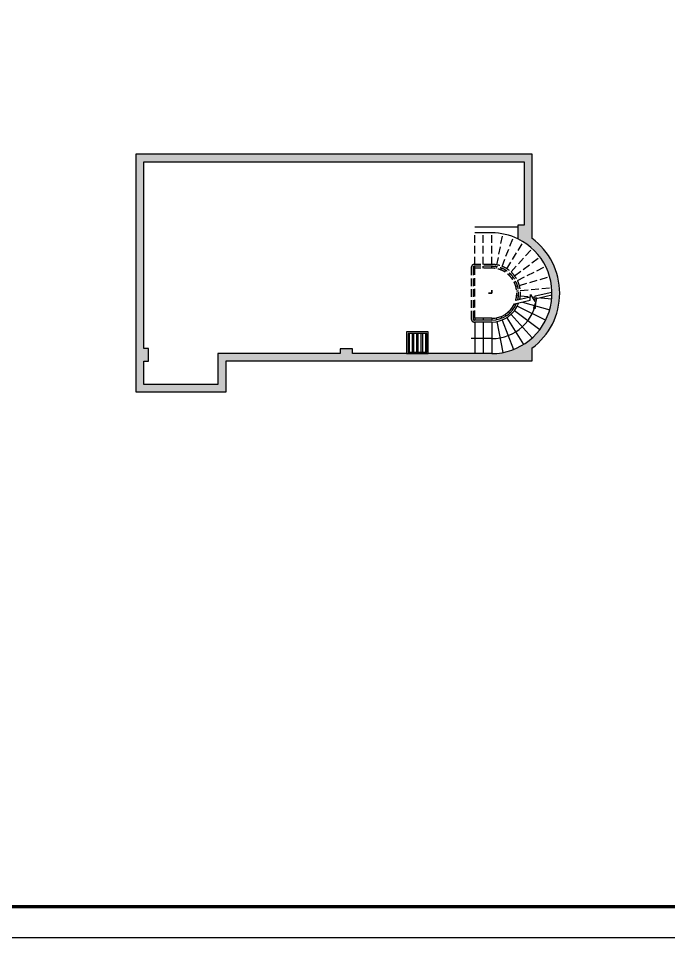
# Model space of a CAD drawing. Extents: x -34815 to 81416, y -425322 to 67478.
# Drawn here: x 18341 to 39366, y 8078 to 37778 of the extents above; entities that cross this region are included whole.
import ezdxf

# ---------------------------------------------------------------- set-up
doc = ezdxf.new("R2010")
doc.units = 0
doc.header["$LTSCALE"] = 1000
doc.header["$MEASUREMENT"] = 0
doc.linetypes.add('DASH', pattern=[0.35, 0.25, -0.1])
for name, color, linetype in [('column', 6, 'Continuous'), ('DIM_SYMB', 3, 'Continuous'), ('PUB_HATCH', 8, 'Continuous'), ('PUB_TITLE', 7, 'Continuous'), ('STAIR', 4, 'Continuous'), ('集水井', 7, 'Continuous')]:
    doc.layers.add(name, color=color, linetype=linetype)
doc.layers.add('WALL', color=2, linetype='Continuous', lineweight=25)

# ---------------------------------------------------------------- blocks, each defined once
blk = doc.blocks.new('A1100图框')
at = {"layer": 'PUB_TITLE'}
blk.add_lwpolyline([(-2683.986191154487, 8077.965924242664), (81416.01380884551, 8077.965924242664), (81416.01380884551, 67477.96592424266), (-2683.986191154487, 67477.96592424266)], close=True, dxfattribs=at)
at = {"layer": 'PUB_TITLE', "const_width": 100}
blk.add_lwpolyline([(-183.9861911544867, 9077.965924242664), (80416.01380884551, 9077.965924242664), (80416.01380884551, 66477.96592424266), (-183.9861911544867, 66477.96592424266)], close=True, dxfattribs=at)

msp = doc.modelspace()

# ---------------------------------------------------------------- hatches: boundary and pattern name
at = {"layer": 'PUB_HATCH'}
h = msp.add_hatch(color=256, dxfattribs=at)
edge = h.paths.add_edge_path(flags=16)
edge.add_line((33644.75953739897, 26947.44408945143), (29144.63396956248, 26947.44408945143))
edge.add_line((29144.63396956249, 26947.44408945143), (29144.63396956249, 27097.44408945143))
edge.add_line((29144.63396956249, 27097.44408945143), (28744.63396956249, 27097.44408945143))
edge.add_line((28744.63396956249, 27097.44408945143), (28744.63396956249, 26947.44408945143))
edge.add_line((28744.63396956249, 26947.44408945143), (24794.63396956226, 26947.44408945143))
edge.add_line((24794.63396956226, 26947.44408945143), (24794.63396956228, 25947.39744182021))
edge.add_line((24794.63396956228, 25947.39744182021), (22394.50837107132, 25947.39744182015))
edge.add_line((22394.50837107132, 25947.39744182015), (22394.50837107135, 26697.4440894514))
edge.add_line((22394.50837107135, 26697.4440894514), (22544.63396956234, 26697.4440894514))
edge.add_line((22544.63396956234, 26697.4440894514), (22544.63396956234, 27107.44408945146))
edge.add_line((22544.63396956234, 27107.44408945146), (22394.50837107132, 27107.44408945146))
edge.add_line((22394.50837107132, 27107.44408945146), (22394.50837107109, 33147.39744181995))
edge.add_line((22394.50837107109, 33147.39744181995), (34694.50837131849, 33147.3974418201))
edge.add_line((34694.50837131849, 33147.3974418201), (34694.50837107821, 31097.39744182013))
edge.add_line((34694.50837107821, 31097.39744182013), (34494.50837272514, 31097.3974418201))
edge.add_line((34494.50837272514, 31097.3974418201), (34494.50837272514, 30652.55859194457))
edge.add_arc((33644.7303488681, 28897.45078368991), 1950.006694456941, -89.9991423718659, 64.16492906338692, ccw=False)
edge = h.paths.add_edge_path()
edge.add_line((34944.63396956176, 27122.52818704661), (34944.63396956176, 26697.44408945143))
edge.add_line((34944.63396956176, 26697.44408945143), (25044.63396956225, 26697.44408945131))
edge.add_line((25044.63396956228, 26697.44408945137), (25044.63396956228, 25697.44408945143))
edge.add_line((25044.63396956228, 25697.44408945143), (22144.63396956231, 25697.44408945146))
edge.add_line((22144.63396956231, 25697.44408945146), (22144.63396956231, 26697.4440894537))
edge.add_line((22144.63396956231, 26697.44408945373), (22144.63396956246, 33397.44408945143))
edge.add_line((22144.63396956246, 33397.44408945143), (22544.6339695622, 33397.44408945143))
edge.add_line((22544.6339695622, 33397.44408945146), (26144.63396956249, 33397.44408945143))
edge.add_line((26144.63396956249, 33397.44408945143), (26544.63396956249, 33397.44408945143))
edge.add_line((26544.63396956249, 33397.4440894514), (30844.63396956248, 33397.4440894514))
edge.add_line((30844.63396956248, 33397.4440894514), (31244.63396956248, 33397.4440894514))
edge.add_line((31244.63396956248, 33397.4440894514), (34544.63396956246, 33397.4440894514))
edge.add_line((34544.63396956246, 33397.4440894514), (34944.63396956246, 33397.4440894514))
edge.add_line((34944.63396956246, 33397.4440894514), (34944.63396956257, 30672.35999185572))
edge.add_arc((33644.75953739897, 28897.44408945143), 2200.000000000006, -53.7825069216064, 53.782506921606284, ccw=False)
at = {"layer": 'STAIR'}
h = msp.add_hatch(dxfattribs=at)
h.set_pattern_fill('ANSI32', color=5, scale=30, angle=45, style=0)
h.set_pattern_definition([(270, (48132.02761803268, 59894.9278760399), (142.875, -1.4210854715202e-14), []), (270, (48084.40259746154, 59847.30285546876), (142.875, -1.4210854715202e-14), [])])
h.paths.add_polyline_path([(31544.63396956176, 27597.44408945143), (30944.63396956176, 27597.44408945143), (30944.63396956176, 26997.44408945143), (31544.63396956176, 26997.44408945143)])

# ---------------------------------------------------------------- linework, layer by layer
msp.add_lwpolyline([(33544.75953739897, 28897.44408945143), (33644.75953739897, 28897.44408945143), (33644.75953739897, 28997.44408945143)])
at = {"layer": 'column'}
for points in [[(34944.63396956176, 27122.52818704661), (34944.63396956176, 26697.44408945143), (25044.63396956226, 26697.44408945131), (25044.63396956226, 26697.44408945131), (25044.63396956226, 26697.44408945131), (25044.63396956226, 26697.44408945131), (25044.63396956228, 26697.44408945137), (25044.63396956228, 25697.44408945143), (22144.63396956231, 25697.44408945146), (22144.63396956231, 26697.4440894537), (22144.63396956231, 26697.44408945373), (22144.63396956246, 33397.44408945143), (22544.6339695622, 33397.44408945143), (22544.6339695622, 33397.44408945146), (26144.63396956249, 33397.44408945143), (26144.63396956249, 33397.44408945143), (26544.63396956249, 33397.44408945143), (26544.63396956249, 33397.4440894514), (30844.63396956248, 33397.4440894514), (30844.63396956248, 33397.4440894514), (31244.63396956248, 33397.4440894514), (31244.63396956248, 33397.4440894514), (34544.63396956246, 33397.4440894514), (34544.63396956246, 33397.4440894514), (34944.63396956246, 33397.4440894514), (34944.63396956257, 30672.35999185572)], [(33644.75953739897, 26947.44408945143), (33644.75953739897, 26947.44408945143), (29144.63396956249, 26947.44408945143), (29144.63396956249, 27097.44408945143), (28744.63396956249, 27097.44408945143), (28744.63396956249, 26947.44408945143), (24794.63396956226, 26947.44408945143), (24794.63396956228, 25947.39744182021), (22394.50837107132, 25947.39744182015), (22394.50837107135, 26697.4440894514), (22544.63396956234, 26697.4440894514), (22544.63396956234, 27107.44408945146), (22394.50837107132, 27107.44408945146), (22394.50837107109, 33147.39744181995), (34694.50837131849, 33147.3974418201), (34694.50837107821, 31097.39744182013), (34494.50837272514, 31097.3974418201), (34494.50837272514, 30652.55859194457)]]:
    msp.add_lwpolyline(points, dxfattribs=at)
for centre, radius, start, end in [((33644.7303488681, 28897.45078368991), 1950.006694456941, 270.0008576281341, 64.16492906351826), ((33644.75953739897, 28897.44408945143), 2200.000000000006, 306.2174930782456, 53.78250692175444)]:
    msp.add_arc(centre, radius, start, end, dxfattribs=at)
at = {"layer": 'DIM_SYMB'}
msp.add_line((33644.75953740718, 27432.60594981336), (32982.17650749596, 27432.60594981336), dxfattribs=at)
msp.add_lwpolyline([(35021.27565378007, 28395.02641725189, 0, 0, 0), (35021.27565378007, 28395.02641725189, 99.99999999999999, 0, 0), (35103.51098292505, 28762.43272191802, 0, 0, 0)], format="xyseb", dxfattribs=at)
msp.add_arc((33644.75953740718, 28897.60594982052), 1465.000881003911, 270, 354.7058823526123, dxfattribs=at)
at = {"layer": 'STAIR', "linetype": 'DASH'}
for p, q in [((33104.75953739894, 29827.44408945137), (33104.75953739894, 30847.44408945143)), ((33374.75953739894, 29827.44408945137), (33374.75953739894, 30847.52501924481)), ((33644.75953739894, 29827.44408945137), (33644.75953739894, 30847.44408945143)), ((33644.759537399, 29827.44408945137), (33644.759537399, 30847.44408945143)), ((33815.64658896835, 29811.60907215739), (34003.07109714131, 30814.24163383504)), ((33980.71428695299, 29764.64326279741), (34349.18078646393, 30715.76493678993)), ((34134.34144887489, 29688.14602567992), (34671.30225500983, 30555.36750412415)), ((34271.29648599023, 29584.72238246663), (34958.46063758326, 30338.50554910977)), ((34386.91555876955, 29457.89430128413), (35200.88310394916, 30072.57405861918)), ((32984.75953739894, 29727.44408945137), (32984.75953739894, 28067.44408945137)), ((33044.75953739894, 29727.44408945137), (33044.75953739897, 28067.44408945137)), ((33644.75953739894, 29827.44408945137), (33084.75953739894, 29827.44408945137)), ((33644.75953739894, 29767.44408945137), (33084.75953739894, 29767.44408945137)), ((33104.75953739897, 29707.44408945137), (33104.75953739894, 29767.44408945137)), ((33644.75953739894, 29707.44408945137), (33104.75953739894, 29707.44408945137)), ((33104.75953739894, 28087.44408945137), (33104.75953739894, 29707.44408945137)), ((33374.75953739894, 29707.44408945137), (33374.75953739894, 29767.44408945137)), ((33644.75953739894, 29707.44408945137), (33644.75953739894, 29767.44408945137)), ((33644.759537399, 29707.44408945137), (33644.759537399, 29767.44408945137)), ((33793.59664683039, 29693.65230019533), (33804.6216178994, 29752.63068617639)), ((33937.36528701057, 29652.74659526892), (33959.03978698178, 29708.69492903314)), ((34477.26139835915, 29311.98076032361), (35390.31322987412, 29766.62655070462)), ((34071.16958932961, 29586.11996939234), (34102.75551910225, 29637.13299753613)), ((34190.45300875267, 29496.04131240011), (34230.87474737142, 29540.38184743337)), ((34291.15349149594, 29385.57814491857), (34339.03452513275, 29421.73622310135)), ((34539.25738554967, 29151.95067021847), (35520.30073990623, 29431.08157055287)), ((34369.84180339654, 29258.49215763042), (34423.55160087784, 29285.23645897701)), ((34423.83830836893, 29119.11111140982), (34481.5478469593, 29135.53089081412)), ((34451.30422019796, 28972.18146061673), (34511.04827077565, 28977.71756218452)), ((34451.30422019793, 28822.70671828612), (34511.04827077565, 28817.17061671833)), ((34570.79232135334, 28983.25366375232), (35586.41952204727, 29077.36538339121)), ((34570.79232135337, 28811.63451515054), (34892.46339054782, 28781.8273009884)), ((33104.75953739894, 28087.44408945137), (33104.75953739897, 28027.44408945137))]:
    msp.add_line(p, q, dxfattribs=at)
at = {"layer": 'STAIR'}
for p, q in [((35529.91761393587, 29433.8178071263), (35529.9377980177, 29433.82354999273)), ((34369.84180339659, 28536.39602127243), (34423.5516008779, 28509.65171992584)), ((34423.83830836899, 28675.77706749304), (34440.82019261228, 28670.94530484246)), ((34640.49332681482, 28614.13339997092), (35520.29721589451, 28363.80761101775)), ((34947.59082591226, 28776.71899181957), (35046.32274510325, 28767.5701321869)), ((35233.8773282751, 28750.19064064077), (35586.41829200251, 28717.52290949214)), ((34190.45300875273, 28298.84686650269), (34230.87474737154, 28254.50633146943)), ((34291.153491496, 28409.31003398422), (34339.0345251328, 28373.15195580144)), ((34386.91555876961, 28336.99387761872), (35200.87666533585, 27722.31898249878)), ((34477.26139835921, 28482.90741857924), (35390.30788782806, 28028.26428822108)), ((33644.75953739897, 28027.44408945137), (33084.75953739894, 28027.44408945137)), ((33644.75953739897, 27967.44408945137), (33084.75953739894, 27967.44408945137)), ((33644.75953739897, 28087.44408945137), (33104.75953739897, 28087.44408945137)), ((33104.75953739894, 27967.44408945137), (33104.75953739897, 26947.44408945143)), ((33374.75953739897, 28087.44408945137), (33374.75953739897, 28027.44408945137)), ((33374.75953739897, 27967.44408945137), (33374.75953739897, 26947.44408945143)), ((33644.75953739897, 28087.44408945137), (33644.75953739894, 28027.44408945137)), ((33644.75953739897, 27967.44408945137), (33644.75953739897, 26947.44408945143)), ((33793.59664683039, 28101.2358787074), (33804.6216178994, 28042.25749272635)), ((33815.64658896841, 27983.27910674535), (34003.07013257188, 26980.65170505855)), ((33937.36528701057, 28142.14158363387), (33959.03978698183, 28086.1932498696)), ((33980.71428695304, 28030.24491610532), (34349.17714081094, 27079.13265262806)), ((34071.16958932966, 28208.7682095104), (34102.75551910231, 28157.75518136661)), ((34134.34144887495, 28106.74215322288), (34671.3022550098, 27239.5206747787)), ((34271.29648599029, 28210.16579643617), (34958.45397196846, 27456.38994162428))]:
    msp.add_line(p, q, dxfattribs=at)
for points in [[(33644.75953739882, 28996.99616550773), (33644.75953739882, 28897.44408945134), (33544.45659494389, 28897.44408945134)], [(34378.35714942645, 28554.02809735495), (34888.42627678175, 28670.98203923422), (34895.22392556904, 28857.62210012905), (35041.37869285711, 28631.82345842305), (35047.87306869243, 28810.13668691026), (35594.36691512302, 28935.44246631351)], [(35593.66123088738, 28832.68562686624), (35044.10497041411, 28706.67766539633)], [(34892.19437506013, 28774.4410607481), (34421.11731094981, 28666.4276237023)]]:
    msp.add_lwpolyline(points, dxfattribs=at)
at = {"layer": 'STAIR', "linetype": 'DASH'}
for centre, radius, start, end in [((33084.75953739894, 29727.44408945137), 100, 90.00000000000001, 180), ((33084.75953739894, 29727.44408945137), 40, 90.00000000000001, 180), ((33644.75953739897, 28897.44408945137), 930, 347.5296759070774, 90.00000000000001), ((33644.75953739897, 28897.44408945137), 870, 345.6395757104993, 90.00000000000001), ((33644.75953739897, 28897.44408945137), 810, 343.4288665097061, 90.00000000000001), ((33084.75953739894, 28067.44408945137), 100, 180, 270), ((33084.75953739894, 28067.44408945137), 40, 180, 270)]:
    msp.add_arc(centre, radius, start, end, dxfattribs=at)
at = {"layer": 'STAIR'}
for radius, end in [(930, 340.487652840937), (870, 337.940636901001), (810, 334.9144920152889)]:
    msp.add_arc((33644.75953739897, 28897.44408945137), radius, 270, end, dxfattribs=at)
at = {"layer": 'WALL'}
for p, q in [((34494.63397121614, 31027.44408945143), (33104.76215281149, 31027.44408945143)), ((33644.75953739897, 30847.60594982214), (33104.76215281149, 30847.44408945143))]:
    msp.add_line(p, q, dxfattribs=at)
msp.add_arc((33644.75953739904, 28897.44408945178), 1949.999999999653, 64.16578669079415, 90.00000000000001, dxfattribs=at)
at = {"layer": '集水井', "color": 5}
for points in [[(31594.63396956176, 27647.44408945143), (30894.63396956176, 27647.44408945143), (30894.63396956176, 26947.44408945143), (31594.63396956176, 26947.44408945143)], [(31544.63396956176, 27597.44408945143), (30944.63396956176, 27597.44408945143), (30944.63396956176, 26997.44408945143), (31544.63396956176, 26997.44408945143)]]:
    msp.add_lwpolyline(points, close=True, dxfattribs=at)

# ---------------------------------------------------------------- block references
msp.add_blockref('A1100图框', (0, 0))

doc.saveas('drawing.dxf')
